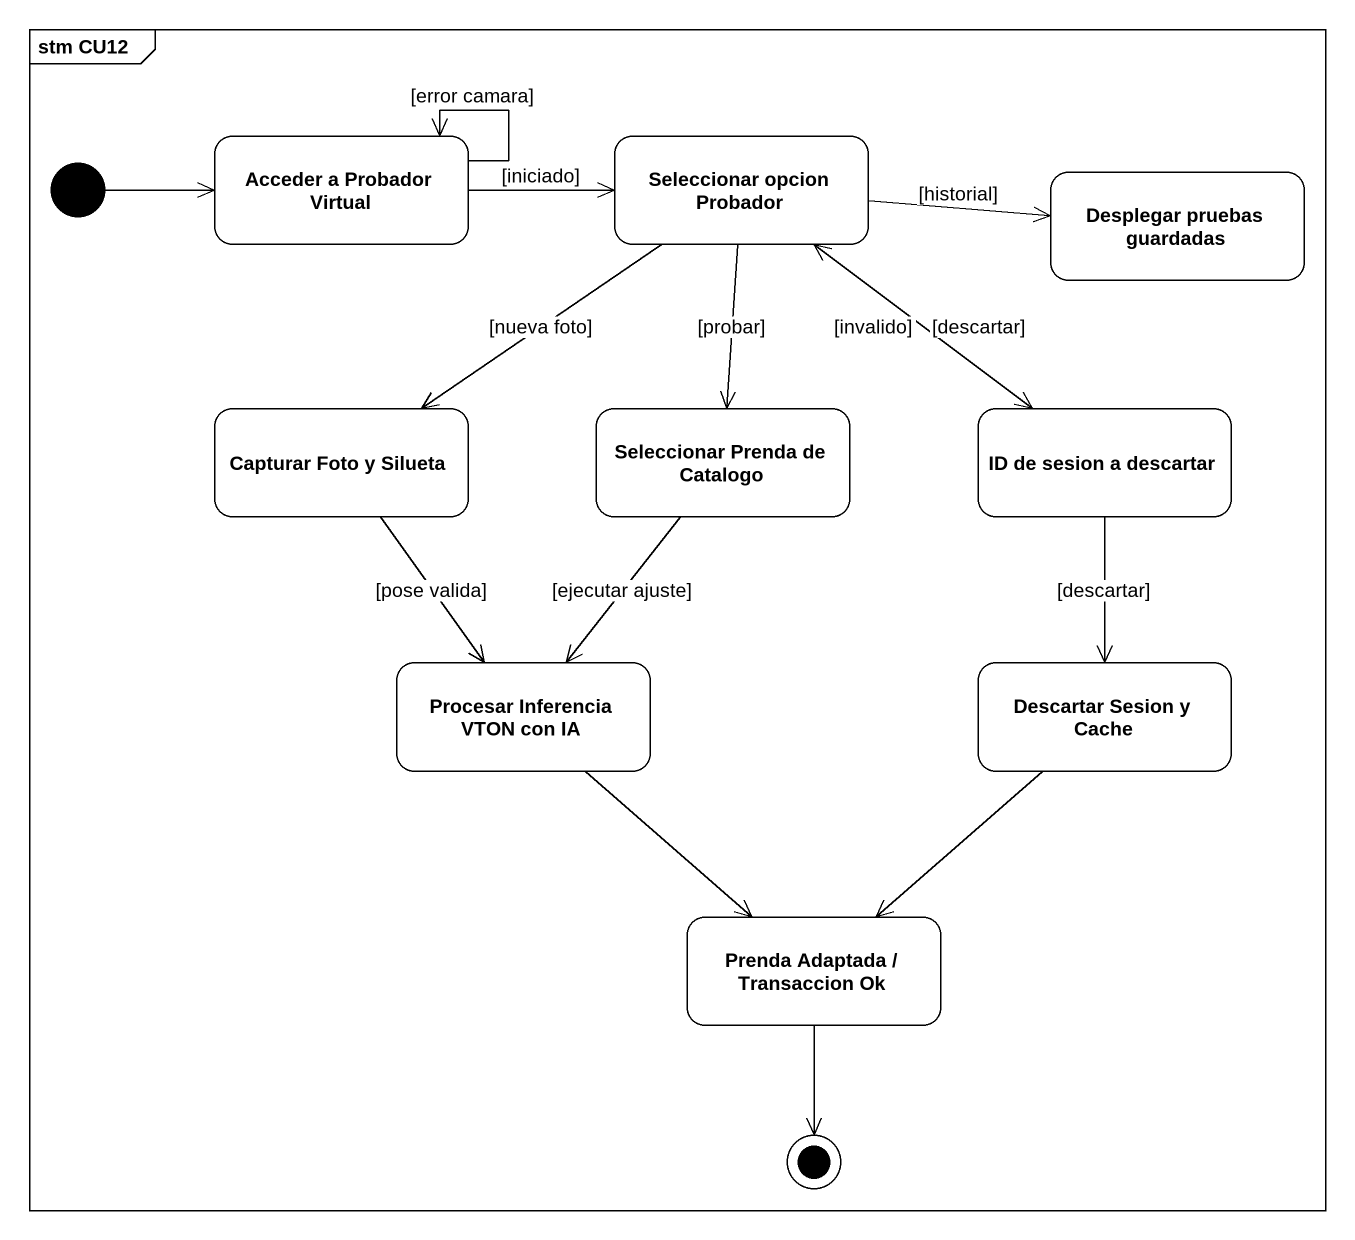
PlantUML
@startuml
mainframe stm CU12
hide empty description
state "Acceder a Probador Virtual" as Acceder_a_Probador_Virtual
state "Seleccionar opcion Probador" as Seleccionar_opcion_Probador
state "Desplegar pruebas guardadas" as Desplegar_pruebas_guardadas
state "Capturar Foto y Silueta" as Capturar_Foto_y_Silueta
state "Seleccionar Prenda de Catalogo" as Seleccionar_Prenda_de
state "ID de sesion a descartar" as ID_de_sesion_a_descartar
state "Procesar Inferencia VTON con IA" as Procesar_Inferencia_VTON
state "Descartar Sesion y Cache" as Descartar_Sesion_y_Cache
state "Prenda Adaptada / Transaccion Ok" as Prenda_Adaptada_Transaccion
[*] -right-> Acceder_a_Probador_Virtual
Acceder_a_Probador_Virtual --> Acceder_a_Probador_Virtual : [error camara]
Acceder_a_Probador_Virtual -right-> Seleccionar_opcion_Probador : [iniciado]
Seleccionar_opcion_Probador -right-> Desplegar_pruebas_guardadas : [historial]
Seleccionar_opcion_Probador --> Capturar_Foto_y_Silueta : [nueva foto]
Seleccionar_opcion_Probador --> Seleccionar_Prenda_de : [probar]
Seleccionar_opcion_Probador --> ID_de_sesion_a_descartar : [descartar]
Capturar_Foto_y_Silueta --> Procesar_Inferencia_VTON : [pose valida]
Seleccionar_Prenda_de --> Procesar_Inferencia_VTON : [ejecutar ajuste]
ID_de_sesion_a_descartar -up-> Seleccionar_opcion_Probador : [invalido]
ID_de_sesion_a_descartar --> Descartar_Sesion_y_Cache : [descartar]
Procesar_Inferencia_VTON --> Prenda_Adaptada_Transaccion
Descartar_Sesion_y_Cache --> Prenda_Adaptada_Transaccion
Prenda_Adaptada_Transaccion --> [*]
@enduml
